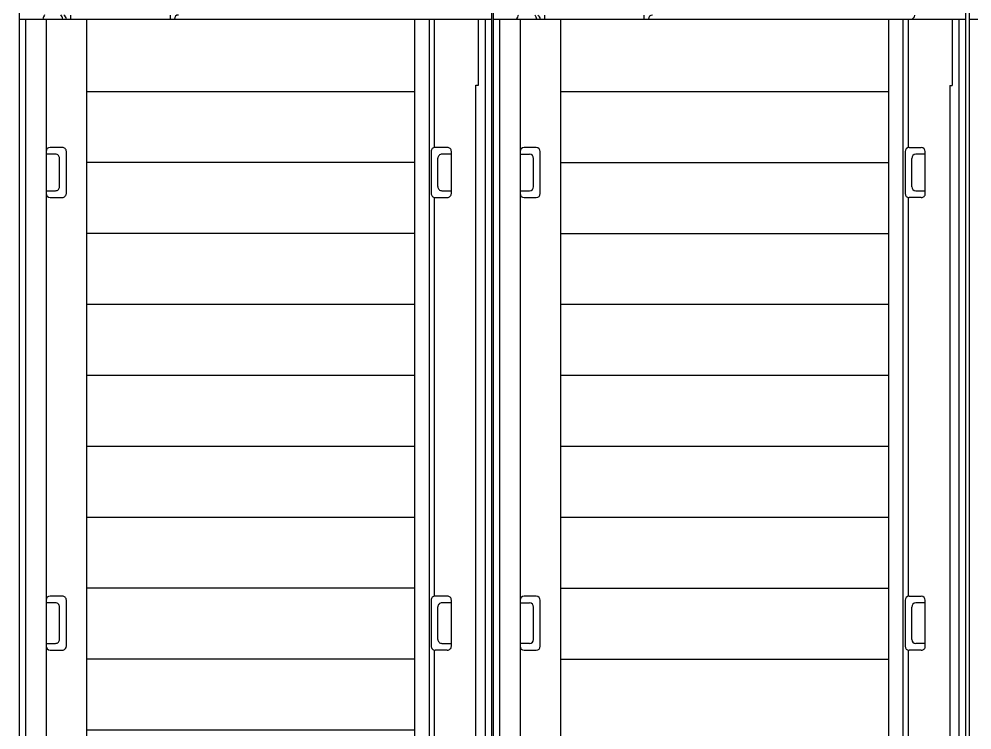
# Model space of a CAD drawing. Header units: inches. Extents: x -38 to 199, y -310 to 64.
# Drawn here: x 100.378 to 103.155, y 55.418 to 57.489 of the extents above; entities that cross this region are included whole.
import ezdxf

# ---------------------------------------------------------------- set-up
doc = ezdxf.new("R2010")
doc.units = ezdxf.units.IN
doc.header["$MEASUREMENT"] = 0
doc.layers.add('PLC', color=7, linetype='Continuous')

# ---------------------------------------------------------------- blocks, each defined once
blk = doc.blocks.new('24VPS')
at = {"layer": 'PLC', "color": 7, "linetype": 'Continuous'}
blk.add_line((179.567, -64.77), (179.567, -69.2188), dxfattribs=at)
blk = doc.blocks.new('AI4')
at = {"layer": 'PLC', "linetype": 'Continuous'}
for p, q in [((214.7496, -47.679), (214.7496, -52.2734)), ((214.7496, -48.5845), (216.1276, -48.5845))]:
    blk.add_line(p, q, dxfattribs=at)

msp = doc.modelspace()

# ---------------------------------------------------------------- linework, layer by layer
at = {"linetype": 'Continuous'}
for p, q in [((101.75936, 58.39389), (101.75936, 53.79944)), ((103.13731, 53.8433), (103.13731, 58.29881)), ((100.37813, 57.48871), (101.75609, 57.48871)), ((100.45687, 57.48871), (100.45687, 53.77074)), ((100.52774, 57.50052), (100.52774, 57.48871)), ((100.81908, 57.48871), (100.81908, 57.50052)), ((101.53168, 54.00446), (101.53168, 57.48871)), ((101.57287, 57.48871), (101.57287, 54.00446)), ((101.58853, 57.11449), (101.58853, 57.48871)), ((101.75936, 57.48837), (103.13731, 57.48837)), ((101.77905, 53.7794), (101.77905, 57.48837)), ((101.8381, 57.48837), (101.8381, 53.7704)), ((101.90897, 57.50019), (101.90897, 57.48837)), ((102.20031, 57.48837), (102.20031, 57.50019)), ((102.9129, 54.00412), (102.9129, 57.48837)), ((102.9541, 57.48837), (102.9541, 54.00412)), ((102.96975, 57.11415), (102.96975, 57.48837)), ((103.09794, 57.48837), (103.09794, 57.29546)), ((103.11763, 53.92145), (103.11763, 57.48837)), ((103.09085, 57.29546), (103.09085, 54.08286)), ((103.09085, 57.29546), (103.09794, 57.29546)), ((101.8381, 57.09467), (101.86566, 57.09467)), ((101.88534, 57.11436), (101.84991, 57.11436)), ((101.89716, 56.9805), (101.89716, 57.10255)), ((102.96015, 57.10255), (102.96015, 56.9805)), ((102.97196, 57.11436), (103.00739, 57.11436)), ((103.0192, 57.09467), (102.99164, 57.09467)), ((103.0192, 56.9805), (103.0192, 57.10255)), ((101.59861, 57.00052), (101.59861, 57.0832)), ((101.87747, 57.00019), (101.87747, 57.08286)), ((102.97983, 57.00019), (102.97983, 57.08286)), ((101.8381, 56.98837), (101.86566, 56.98837)), ((102.99164, 56.98837), (103.0192, 56.98837)), ((101.58853, 55.8074), (101.58853, 56.96924)), ((101.84991, 56.96869), (101.88534, 56.96869)), ((102.96975, 55.80706), (102.96975, 56.9689)), ((103.00739, 56.96869), (102.97196, 56.96869)), ((101.63798, 55.66194), (101.63798, 55.7958)), ((101.88534, 55.80727), (101.84991, 55.80727)), ((101.89716, 55.6616), (101.89716, 55.79546)), ((102.96015, 55.79546), (102.96015, 55.6616)), ((102.97196, 55.80727), (103.00739, 55.80727)), ((103.0192, 55.6616), (103.0192, 55.79546)), ((101.59861, 55.68163), (101.59861, 55.77611)), ((101.8381, 55.78759), (101.86566, 55.78759)), ((101.87747, 55.68129), (101.87747, 55.77578)), ((102.97983, 55.68129), (102.97983, 55.77578)), ((103.0192, 55.78759), (102.99164, 55.78759)), ((101.86566, 55.66948), (101.8381, 55.66948)), ((103.0192, 55.66948), (102.99164, 55.66948)), ((100.46869, 55.65013), (100.50412, 55.65013)), ((101.58853, 54.4885), (101.58853, 55.65034)), ((101.62617, 55.65013), (101.59073, 55.65013)), ((101.84991, 55.64979), (101.88534, 55.64979)), ((102.96975, 54.48817), (102.96975, 55.65)), ((103.00739, 55.64979), (102.97196, 55.64979))]:
    msp.add_line(p, q, dxfattribs=at)
for p, q in [((100.57464, 57.27808), (101.53168, 57.27808)), ((101.95587, 57.27774), (102.9129, 57.27774)), ((100.57464, 57.07139), (101.53168, 57.07139)), ((101.95587, 57.07105), (102.9129, 57.07105)), ((100.57464, 56.8647), (101.53168, 56.8647)), ((101.95587, 56.86436), (102.9129, 56.86436)), ((100.57464, 56.658), (101.53168, 56.658)), ((101.95587, 56.65767), (102.9129, 56.65767)), ((100.57464, 56.45131), (101.53168, 56.45131)), ((101.95587, 56.45097), (102.9129, 56.45097)), ((100.57464, 56.24462), (101.53168, 56.24462)), ((101.95587, 56.24428), (102.9129, 56.24428)), ((100.57464, 56.03793), (101.53168, 56.03793)), ((101.95587, 56.03759), (102.9129, 56.03759)), ((100.57464, 55.83123), (101.53168, 55.83123)), ((101.95587, 55.83089), (102.9129, 55.83089)), ((100.57464, 55.62454), (101.53168, 55.62454)), ((101.95587, 55.6242), (102.9129, 55.6242)), ((100.57464, 55.41785), (101.53168, 55.41785))]:
    msp.add_line(p, q)
msp.add_lwpolyline([(100.37813, 58.39422), (100.37813, 53.79977), (100.39782, 53.77974), (100.39782, 57.48871)], dxfattribs=at)
for points in [[(101.68089, 53.92178), (101.68089, 53.82395), (101.7364, 53.82395, 0.4142136), (101.75609, 53.84363), (101.75609, 58.29915, 0.4142136), (101.7364, 58.31883)], [(100.39782, 53.84698, 0.4142136), (100.47656, 53.76824), (101.44113, 53.76824, 0.4142136), (101.51987, 53.84698), (101.51987, 54.00446), (101.71672, 54.00446), (101.71672, 54.0832), (101.70962, 54.0832), (101.70962, 57.2958), (101.71672, 57.2958), (101.71672, 57.48871)], [(101.7364, 57.48871), (101.7364, 53.92178, 0.4142089), (101.75609, 53.94147)], [(100.45687, 56.98084, 0.4141648), (100.46869, 56.96903), (100.50412, 56.96903, 0.4142136), (100.51593, 56.98084), (100.51593, 57.10289, 0.4142136), (100.50412, 57.1147), (100.46869, 57.1147, 0.4141614), (100.45687, 57.10289)], [(100.45687, 56.98871), (100.48443, 56.98871, 0.4142136), (100.49624, 57.00052), (100.49624, 57.0832, 0.4142136), (100.48443, 57.09501), (100.45687, 57.09501)], [(101.63798, 57.10289, 0.4142136), (101.62617, 57.1147), (101.59073, 57.1147, 0.4142136), (101.57892, 57.10289), (101.57892, 56.98084, 0.4142136), (101.59073, 56.96903), (101.62617, 56.96903, 0.414244), (101.63798, 56.98084), (101.63798, 57.10289)], [(101.63798, 57.09501), (101.61042, 57.09501, 0.4142136), (101.59861, 57.0832)], [(101.59861, 57.00052, 0.4142136), (101.61042, 56.98871), (101.63798, 56.98871)], [(100.50412, 55.65013, 0.4142136), (100.51593, 55.66194), (100.51593, 55.7958, 0.4142136), (100.50412, 55.80761), (100.46869, 55.80761, 0.4141553), (100.45687, 55.7958)], [(101.63798, 55.7958, 0.4142136), (101.62617, 55.80761), (101.59073, 55.80761, 0.4142136), (101.57892, 55.7958), (101.57892, 55.66194, 0.4142136), (101.59073, 55.65013)], [(100.45687, 55.66981), (100.48443, 55.66981, 0.4142136), (100.49624, 55.68163), (100.49624, 55.77611, 0.4142136), (100.48443, 55.78793), (100.45687, 55.78793)], [(101.63798, 55.78793), (101.61042, 55.78793, 0.4142136), (101.59861, 55.77611)], [(101.59861, 55.68163, 0.4142136), (101.61042, 55.66981), (101.63798, 55.66981)]]:
    msp.add_lwpolyline(points, format="xyb", dxfattribs=at)
for points in [[(100.39782, 57.48871), (100.57464, 57.48871), (100.57464, 53.7643), (100.39782, 53.7643)], [(101.77905, 57.48837), (101.95587, 57.48837), (101.95587, 53.76396), (101.77905, 53.76396)]]:
    msp.add_lwpolyline(points, close=True)
for centre, radius, start, end in [((100.47656, 57.48207), 0.03027, 141.84812, 167.31962), ((100.47656, 57.48207), 0.03027, 12.68038, 38.15188), ((100.50412, 57.48871), 0.01181, 0, 67.5), ((100.8427, 57.48871), 0.01181, 90, 180), ((101.85779, 57.48173), 0.03027, 141.84812, 167.31962), ((101.85779, 57.48173), 0.03027, 12.68038, 38.15188), ((101.88534, 57.48837), 0.01181, 0, 67.5), ((102.22393, 57.48837), 0.01181, 90, 180), ((102.97688, 57.50019), 0.01181, 270, 0), ((101.84991, 57.10255), 0.01181, 90, 179.98979), ((101.86566, 57.08286), 0.01181, 0, 90), ((101.88534, 57.10255), 0.01181, 0, 90), ((102.97196, 57.10255), 0.01181, 90, 180), ((102.99164, 57.08286), 0.01181, 90, 180), ((103.00739, 57.10255), 0.01181, 0, 90), ((101.86566, 57.00019), 0.01181, 270, 360), ((102.99164, 57.00019), 0.01181, 180, 270), ((101.84991, 56.9805), 0.01181, 180.00953, 270), ((101.88534, 56.9805), 0.01181, 270, 360), ((102.97196, 56.9805), 0.01181, 180, 270), ((103.00739, 56.9805), 0.01181, 270, 0.00596), ((101.84991, 55.79546), 0.01181, 90, 179.9886), ((101.88534, 55.79546), 0.01181, 0, 90), ((102.97196, 55.79546), 0.01181, 90, 180), ((103.00739, 55.79546), 0.01181, 0, 90), ((101.86566, 55.77578), 0.01181, 0, 90), ((102.99164, 55.77578), 0.01181, 90, 180), ((101.86566, 55.68129), 0.01181, 270, 360), ((102.99164, 55.68129), 0.01181, 180, 270), ((100.46869, 55.66194), 0.01181, 180.00953, 270), ((101.62617, 55.66194), 0.01181, 270, 0.00596), ((101.84991, 55.6616), 0.01181, 180.00953, 270), ((101.88534, 55.6616), 0.01181, 270, 360), ((102.97196, 55.6616), 0.01181, 180, 270), ((103.00739, 55.6616), 0.01181, 270, 0.00596)]:
    msp.add_arc(centre, radius, start, end, dxfattribs=at)

# ---------------------------------------------------------------- block references
for name, p in [('AI4', (-111.60239, 106.07285)), ('24VPS', (-79.1889, 123.0422))]:
    msp.add_blockref(name, p)

doc.saveas('drawing.dxf')
